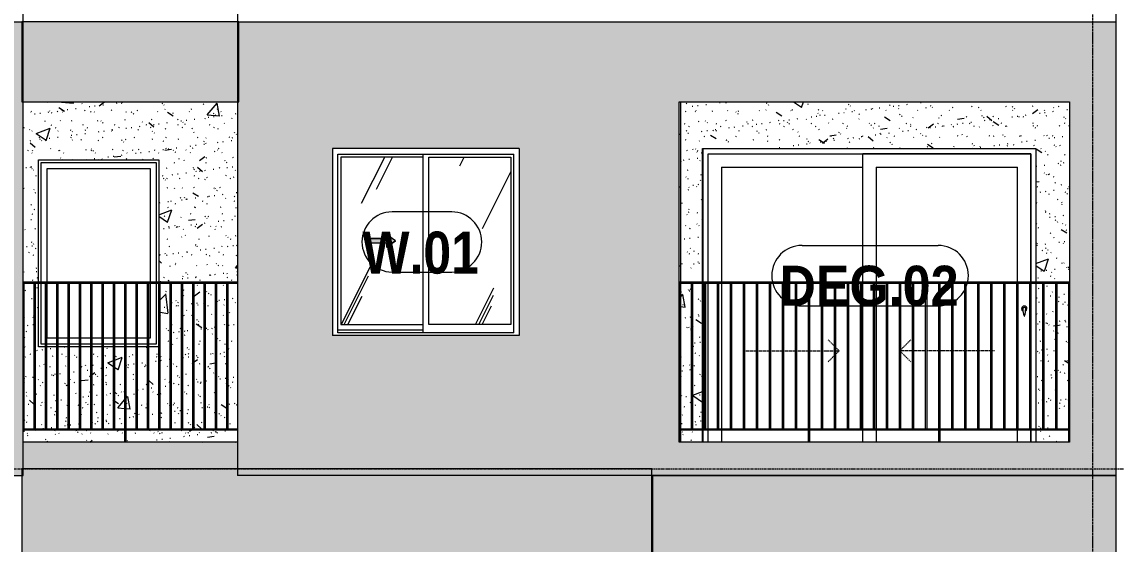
# Model space of a CAD drawing. Header units: millimetres. Extents: x 9199 to 175431, y -4466 to 35300.
# Drawn here: x 111376 to 119576, y 5035 to 8950 of the extents above; entities that cross this region are included whole.
import ezdxf

# ---------------------------------------------------------------- set-up
doc = ezdxf.new("R2010")
doc.units = ezdxf.units.MM
for name, pattern in [('1 NÉT CALL OUT', [6, 3, -3]), ('Centre', [31.75, 6.35, -4.7625, 15.875, -4.7625]), ('Dash', [6, 3, -3]), ('Grid Line', [22.225, 12.7, -3.175, 3.175, -3.175])]:
    doc.linetypes.add(name, pattern=pattern)
for name, color, linetype, lineweight in [('0-2', 250, 'Continuous', 5), ('A-DETL-GENF', 92, 'Continuous', 9), ('A-DETL-GENF-1', 92, '1 NÉT CALL OUT', 9), ('A-DOOR', 31, 'Continuous', 9), ('A-DOOR-FRAM', 31, 'Continuous', 9), ('A-DOOR-HDLN', 31, 'Dash', 18), ('A-DOOR-IDEN', 31, 'Continuous', 9), ('A-FLOR-HRAL', 11, 'Continuous', 9), ('A-FLOR-HRAL-1', 253, 'Continuous', 9), ('A-FLOR-LEVL-2', 51, 'Centre', 9), ('A-GLAZ', 151, 'Continuous', 9), ('A-GLAZ-1', 253, 'Continuous', 9), ('A-GLAZ-2', 7, 'Continuous', 9), ('A-GLAZ-3', 7, '1 NÉT CALL OUT', 9), ('A-GLAZ-IDEN', 152, 'Continuous', 9), ('A-WALL', 113, 'Continuous', 9), ('A-WALL-PATT-1', 9, 'Continuous', 9), ('A-WALL-PATT-2', 111, 'Continuous', 5), ('I-WALL', 2, 'Continuous', 9), ('I-WALL-1', 7, 'Continuous', 9), ('S-COLS-1', 7, 'Continuous', 9), ('S-GRID-1', 1, 'Grid Line', 9)]:
    doc.layers.add(name, color=color, linetype=linetype, lineweight=lineweight)
doc.styles.add('Arial_B_1', font='arialbd.ttf', dxfattribs={"width": 0.85, "height": 315})
doc.styles.add('Arial_B_2', font='arialbd.ttf', dxfattribs={"width": 0.9, "height": 300})
pattern_1 = [(50, (-51555.6, 1200), (1093.104, -95.634), [114.3, -1257.3]), (355, (-51555.6, 1200), (-211.46, 1146.34), [91.44, -1005.84]), (100.451, (-51464.5, 1192), (881.656, 1050.7), [97.14, -1068.54]), (46.184, (-51555.6, 1504.8), (1626.475, -252.26), [171.45, -1885.95]), (96.636, (-51420, 1483.8), (1424.42, 1484.57), [145.71, -1602.81]), (351.184, (-51555.6, 1504.8), (1424.43, 1484.55), [137.16, -1508.76]), (21, (-51403.2, 1428.6), (909.686, -613.59), [114.3, -1257.3]), (326, (-51403.2, 1428.6), (370.81, 1105.13), [91.44, -1005.84]), (71.451, (-51327.4, 1377.5), (1280.503, 491.53), [97.14, -1068.54]), (37.5, (-51555.58, 1200), (18.531, 507.33), [50.292, -943.356, 50.292, -970.788, -1009.65]), (37.5, (-51555.58, 1200), (18.531, 507.33), [-2014.728, 50.292, -959.358]), (7.5, (-51555.6, 1200), (400.918, 601.084), [50.292, -531.876, 50.292, -920.496, -384.81]), (7.5, (-51555.6, 1200), (400.918, 601.084), [-1552.956, 50.292, -334.518]), (327.5, (-51895.43, 1200), (813.545, -34.374), [50.292, -330.708, 50.292, -1138.428, -1577.34]), (327.5, (-51895.43, 1200), (813.545, -34.374), [-1569.72, 50.292, -1527.048]), (317.5, (-52047.8, 1200), (888.775, 152.56), [50.292, -445.008, 50.292, -739.14, -1120.14]), (317.5, (-52047.8, 1200), (888.775, 152.56), [-1284.73, 50.29, -1069.85])]
pattern_2 = [(37.5, (-51555.58, 1200), (-4.7995, 146.8239), [5.029, -110.795, 5.029, -124.511, -123.825]), (37.5, (-51555.58, 1200), (-4.7995, 146.8239), [-245.364, 5.029, -118.796]), (7.5, (-51555.58, 1200), (134.8574, 215.0472), [5.029, -57.455, 5.029, -99.365, -40.005]), (7.5, (-51555.58, 1200), (134.8574, 215.0472), [-166.878, 5.029, -34.976]), (327.5, (-51649.3, 1200), (237.29776, 0.4316), [5.029, -33.071, 5.029, -132.131, -179.07]), (327.5, (-51649.3, 1200), (237.29776, 0.4316), [-175.26, 5.029, -174.041]), (317.5, (-51649.3, 1200), (229.067, 66.8792), [5.029, -14.021, 5.029, -84.887, -102.87]), (317.5, (-51649.3, 1200), (229.067, 66.8792), [-108.966, 5.029, -97.841])]
pattern_3 = [(63.435, (-49765.3, 1304.34), (-0.001, 1524), [532.46, -2875.3]), (63.435, (-51289.3, 1304.34), (-0.001, 1524), [532.46, -2875.3]), (63.435, (-49035.8, 1598.8), (-0.001, 1524), [532.46, -2875.3]), (63.435, (-50559.8, 1598.8), (-0.001, 1524), [532.46, -2875.3]), (63.435, (-49146.2, 1494.84), (-0.001, 1524), [532.46, -2875.3]), (63.435, (-50670.2, 1494.84), (-0.001, 1524), [532.46, -2875.3]), (63.435, (-49258.75, 2090.1), (-0.001, 1524), [258.8, -3148.97]), (63.435, (-50782.75, 2090.1), (-0.001, 1524), [258.8, -3148.97]), (63.435, (-49332.36, 1997.95), (-0.001, 1524), [532.46, -2875.3]), (63.435, (-50856.36, 1997.95), (-0.001, 1524), [532.46, -2875.3]), (63.435, (-49319.4, 2064.1), (-0.001, 1524), [532.46, -2875.3]), (63.435, (-50843.4, 2064.1), (-0.001, 1524), [532.46, -2875.3]), (63.435, (-49934.2, 1773.94), (-0.001, 1524), [532.46, -2875.3]), (63.435, (-51458.2, 1773.94), (-0.001, 1524), [532.46, -2875.3]), (63.435, (-49921.24, 1851.9), (-0.001, 1524), [532.46, -2875.3]), (63.435, (-51445.24, 1851.9), (-0.001, 1524), [532.46, -2875.3]), (63.435, (-49917.74, 1908.1), (-0.001, 1524), [532.46, -2875.3]), (63.435, (-51441.74, 1908.1), (-0.001, 1524), [532.46, -2875.3])]

# ---------------------------------------------------------------- blocks, each defined once
blk = doc.blocks.new('NCV_TKTC_KET CAU_rvt-2-TKCS_MẶT ĐỨNG HƯỚNG TÂY')
at = {"layer": 'S-COLS-1'}
blk.add_line((-61911.9, 8350.1), (-61911.9, 5800), dxfattribs=at)
blk = doc.blocks.new('M_Fixed - 900 x 1400-901190-TKCS_MẶT ĐỨNG HƯỚNG TÂY')
at = {"layer": 'A-GLAZ-2'}
for p, q in [((-69617.9, 7000), (-69617.9, 7896)), ((-69617.9, 7896), (-68755.9, 7896)), ((-68755.9, 7896), (-68755.9, 7000)), ((-69573.9, 7000), (-69573.9, 7852)), ((-69573.9, 7852), (-68799.9, 7852)), ((-68799.9, 7852), (-68799.9, 7000)), ((-69617.9, 6534), (-69617.9, 6990)), ((-69573.9, 6578), (-69573.9, 6990)), ((-68799.9, 6990), (-68799.9, 6578)), ((-68755.9, 6990), (-68755.9, 6534)), ((-69500.5, 6578), (-69573.9, 6578)), ((-69415.6, 6578), (-69490.5, 6578)), ((-69330.7, 6578), (-69405.6, 6578)), ((-69245.7, 6578), (-69320.7, 6578)), ((-69160.8, 6578), (-69235.7, 6578)), ((-69075.8, 6578), (-69150.8, 6578)), ((-68990.9, 6578), (-69065.8, 6578)), ((-68906, 6578), (-68980.9, 6578)), ((-68821, 6578), (-68896, 6578)), ((-68799.9, 6578), (-68811, 6578)), ((-69585.5, 6534), (-69617.9, 6534)), ((-69500.5, 6534), (-69575.5, 6534)), ((-69415.6, 6534), (-69490.5, 6534)), ((-69330.7, 6534), (-69405.6, 6534)), ((-69245.7, 6534), (-69320.7, 6534)), ((-69160.8, 6534), (-69235.7, 6534)), ((-69075.8, 6534), (-69150.8, 6534)), ((-68990.9, 6534), (-69065.8, 6534)), ((-68906, 6534), (-68980.9, 6534)), ((-68821, 6534), (-68896, 6534)), ((-68755.9, 6534), (-68811, 6534))]:
    blk.add_line(p, q, dxfattribs=at)
blk = doc.blocks.new('Railing - 10mm-901206-TKCS_MẶT ĐỨNG HƯỚNG TÂY')
at = {"layer": 'A-FLOR-HRAL-1'}
for p, q in [((-68226.4, 5900), (-68226.4, 6990)), ((-68216.4, 5900), (-68216.4, 6990))]:
    blk.add_line(p, q, dxfattribs=at)
blk = doc.blocks.new('Railing - 50 x 10mm-901224-TKCS_MẶT ĐỨNG HƯỚNG TÂY')
at = {"layer": 'A-FLOR-HRAL-1'}
for p, q in [((-68990.9, 5800), (-68990.9, 6990)), ((-68980.9, 6990), (-68990.9, 6990)), ((-68980.9, 5800), (-68980.9, 6990))]:
    blk.add_line(p, q, dxfattribs=at)
blk = doc.blocks.new('Railing - 10mm-V147-TKCS_MẶT ĐỨNG HƯỚNG TÂY')
at = {"layer": 'A-FLOR-HRAL-1'}
blk.add_line((-69745.352937, 5900), (-69745.352937, 6990), dxfattribs=at)
blk = doc.blocks.new('Railing - Railing-883693-TKCS_MẶT ĐỨNG HƯỚNG TÂY')
at = {"layer": 'A-FLOR-HRAL-1'}
for p, q in [((-69751.9, 5900), (-68146.9, 5900)), ((-68146.9, 5890), (-69751.9, 5890))]:
    blk.add_line(p, q, dxfattribs=at)
for name, p in [('Railing - 10mm-V147-TKCS_MẶT ĐỨNG HƯỚNG TÂY', (0, 0)), ('Railing - 10mm-901206-TKCS_MẶT ĐỨNG HƯỚNG TÂY', (-1444, 0)), ('Railing - 10mm-901206-TKCS_MẶT ĐỨNG HƯỚNG TÂY', (-1359, 0)), ('Railing - 10mm-901206-TKCS_MẶT ĐỨNG HƯỚNG TÂY', (-1274.1, 0)), ('Railing - 10mm-901206-TKCS_MẶT ĐỨNG HƯỚNG TÂY', (-1189.2, 0)), ('Railing - 10mm-901206-TKCS_MẶT ĐỨNG HƯỚNG TÂY', (-1104.2, 0)), ('Railing - 10mm-901206-TKCS_MẶT ĐỨNG HƯỚNG TÂY', (-1019.3, 0)), ('Railing - 10mm-901206-TKCS_MẶT ĐỨNG HƯỚNG TÂY', (-934.3, 0)), ('Railing - 10mm-901206-TKCS_MẶT ĐỨNG HƯỚNG TÂY', (-849.4, 0)), ('Railing - 50 x 10mm-901224-TKCS_MẶT ĐỨNG HƯỚNG TÂY', (0, 0)), ('Railing - 10mm-901206-TKCS_MẶT ĐỨNG HƯỚNG TÂY', (-679.5, 0)), ('Railing - 10mm-901206-TKCS_MẶT ĐỨNG HƯỚNG TÂY', (-594.6, 0)), ('Railing - 10mm-901206-TKCS_MẶT ĐỨNG HƯỚNG TÂY', (-509.6, 0)), ('Railing - 10mm-901206-TKCS_MẶT ĐỨNG HƯỚNG TÂY', (-424.7, 0)), ('Railing - 10mm-901206-TKCS_MẶT ĐỨNG HƯỚNG TÂY', (-339.8, 0)), ('Railing - 10mm-901206-TKCS_MẶT ĐỨNG HƯỚNG TÂY', (-254.8, 0)), ('Railing - 10mm-901206-TKCS_MẶT ĐỨNG HƯỚNG TÂY', (-169.9, 0)), ('Railing - 10mm-901206-TKCS_MẶT ĐỨNG HƯỚNG TÂY', (-84.9, 0)), ('Railing - 10mm-901206-TKCS_MẶT ĐỨNG HƯỚNG TÂY', (0, 0))]:
    blk.add_blockref(name, p)
blk = doc.blocks.new('Top Rail Type - Top Rail_Internal_-883694-TKCS_MẶT ĐỨNG HƯỚNG TÂY')
at = {"layer": 'A-FLOR-HRAL-1'}
for p, q in [((-68146.9, 7000), (-69751.9, 7000)), ((-68146.9, 6990), (-69751.9, 6990))]:
    blk.add_line(p, q, dxfattribs=at)
blk = doc.blocks.new('NCV_TKTC_TANG 2_rvt-2-TKCS_MẶT ĐỨNG HƯỚNG TÂY')
at = {"layer": 'A-WALL-PATT-1'}
h = blk.add_hatch(dxfattribs=at)
h.set_pattern_fill('FP_19', color=256, style=0, pattern_type=2)
h.set_pattern_definition(pattern_1)
h.paths.add_polyline_path([(-69751.9, 5800), (-68990.9, 5800), (-68990.9, 5890), (-69751.9, 5890), (-69751.9, 5831.2)])
h.paths.add_polyline_path([(-68980.9, 5800), (-68146.9, 5800), (-68146.9, 5890), (-68980.9, 5890)])
h.paths.add_polyline_path([(-69490.5, 5900), (-69415.6, 5900), (-69415.6, 6515), (-69490.5, 6515)])
h.paths.add_polyline_path([(-69065.8, 5900), (-68990.9, 5900), (-68990.9, 6515), (-69065.8, 6515), (-69065.8, 6234.7)])
h.paths.add_polyline_path([(-68980.9, 5900), (-68906, 5900), (-68906, 6515), (-68980.9, 6515), (-68980.9, 6307.1)])
h.paths.add_polyline_path([(-68896, 5900), (-68821, 5900), (-68821, 6515), (-68896, 6515), (-68896, 6379.5)])
h.paths.add_polyline_path([(-69075.8, 5900), (-69075.8, 6515), (-69150.8, 6515), (-69150.8, 5900), (-69119.9, 5900)])
h.paths.add_polyline_path([(-68736.1, 5900), (-68736.9, 6515), (-68811, 6515), (-68811, 5900)])
h.paths.add_polyline_path([(-68726.1, 5900), (-68651.1, 5900), (-68651.1, 6990), (-68726.1, 6990), (-68726.1, 6499.1)])
h.paths.add_polyline_path([(-68641.1, 5900), (-68566.2, 5900), (-68566.2, 6990), (-68641.1, 6990), (-68641.1, 6374.5)])
h.paths.add_polyline_path([(-68481.3, 5900), (-68481.3, 6990), (-68556.2, 6990), (-68556.2, 5900)])
h.paths.add_polyline_path([(-69500.5, 5900), (-69500.5, 6515), (-69575.5, 6515), (-69575.5, 5900)])
h.paths.add_polyline_path([(-68471.3, 5900), (-68396.3, 5900), (-68396.3, 6990), (-68471.3, 6990), (-68471.3, 6125.5)])
h.paths.add_polyline_path([(-69745.4, 5900), (-69670.4, 5900), (-69670.4, 6990), (-69745.4, 6990), (-69745.4, 5950.5)])
h.paths.add_polyline_path([(-69585.5, 5900), (-69585.5, 6515), (-69636.9, 6515), (-69636.9, 6990), (-69660.4, 6990), (-69660.4, 5900)])
h.paths.add_polyline_path([(-68386.3, 5900), (-68311.4, 5900), (-68311.4, 6990), (-68386.3, 6990), (-68386.3, 6000.9)])
h.paths.add_polyline_path([(-69235.7, 5900), (-69160.8, 5900), (-69160.8, 6515), (-69235.7, 6515), (-69235.7, 6089.9)])
h.paths.add_polyline_path([(-69245.7, 5900), (-69245.7, 6515), (-69320.7, 6515), (-69320.7, 5900)])
h.paths.add_polyline_path([(-69330.7, 5900), (-69330.7, 6515), (-69405.6, 6515), (-69405.6, 5900)])
h.paths.add_polyline_path([(-68146.9, 5900), (-68146.9, 6990), (-68216.4, 6990), (-68216.4, 5900), (-68212.1, 5900)])
h.paths.add_polyline_path([(-68301.4, 5900), (-68226.4, 5900), (-68226.4, 6990), (-68301.4, 6990), (-68301.4, 6242.9)])
h.paths.add_polyline_path([(-68736.9, 7000), (-68146.9, 7000), (-68146.9, 8350), (-69751.9, 8350), (-69751.9, 7000), (-69636.9, 7000), (-69636.9, 7915), (-68736.9, 7915), (-68736.9, 7812.4)])
h = blk.add_hatch(dxfattribs=at)
h.set_pattern_fill('FP_20', color=256, style=0, pattern_type=2)
h.set_pattern_definition(pattern_2)
h.paths.add_polyline_path([(-69751.9, 5800), (-68990.9, 5800), (-68990.9, 5890), (-69751.9, 5890), (-69751.9, 5831.2)])
h.paths.add_polyline_path([(-68980.9, 5800), (-68146.9, 5800), (-68146.9, 5890), (-68980.9, 5890)])
h.paths.add_polyline_path([(-69490.5, 5900), (-69415.6, 5900), (-69415.6, 6515), (-69490.5, 6515)])
h.paths.add_polyline_path([(-69065.8, 5900), (-68990.9, 5900), (-68990.9, 6515), (-69065.8, 6515), (-69065.8, 6234.7)])
h.paths.add_polyline_path([(-68980.9, 5900), (-68906, 5900), (-68906, 6515), (-68980.9, 6515), (-68980.9, 6307.1)])
h.paths.add_polyline_path([(-68896, 5900), (-68821, 5900), (-68821, 6515), (-68896, 6515), (-68896, 6379.5)])
h.paths.add_polyline_path([(-69075.8, 5900), (-69075.8, 6515), (-69150.8, 6515), (-69150.8, 5900), (-69119.9, 5900)])
h.paths.add_polyline_path([(-68736.1, 5900), (-68736.9, 6515), (-68811, 6515), (-68811, 5900)])
h.paths.add_polyline_path([(-68726.1, 5900), (-68651.1, 5900), (-68651.1, 6990), (-68726.1, 6990), (-68726.1, 6499.1)])
h.paths.add_polyline_path([(-68641.1, 5900), (-68566.2, 5900), (-68566.2, 6990), (-68641.1, 6990), (-68641.1, 6374.5)])
h.paths.add_polyline_path([(-68481.3, 5900), (-68481.3, 6990), (-68556.2, 6990), (-68556.2, 5900)])
h.paths.add_polyline_path([(-69500.5, 5900), (-69500.5, 6515), (-69575.5, 6515), (-69575.5, 5900)])
h.paths.add_polyline_path([(-68471.3, 5900), (-68396.3, 5900), (-68396.3, 6990), (-68471.3, 6990), (-68471.3, 6125.5)])
h.paths.add_polyline_path([(-69745.4, 5900), (-69670.4, 5900), (-69670.4, 6990), (-69745.4, 6990), (-69745.4, 5950.5)])
h.paths.add_polyline_path([(-69585.5, 5900), (-69585.5, 6515), (-69636.9, 6515), (-69636.9, 6990), (-69660.4, 6990), (-69660.4, 5900)])
h.paths.add_polyline_path([(-68386.3, 5900), (-68311.4, 5900), (-68311.4, 6990), (-68386.3, 6990), (-68386.3, 6000.9)])
h.paths.add_polyline_path([(-69235.7, 5900), (-69160.8, 5900), (-69160.8, 6515), (-69235.7, 6515), (-69235.7, 6089.9)])
h.paths.add_polyline_path([(-69245.7, 5900), (-69245.7, 6515), (-69320.7, 6515), (-69320.7, 5900)])
h.paths.add_polyline_path([(-69330.7, 5900), (-69330.7, 6515), (-69405.6, 6515), (-69405.6, 5900)])
h.paths.add_polyline_path([(-68146.9, 5900), (-68146.9, 6990), (-68216.4, 6990), (-68216.4, 5900), (-68212.1, 5900)])
h.paths.add_polyline_path([(-68301.4, 5900), (-68226.4, 5900), (-68226.4, 6990), (-68301.4, 6990), (-68301.4, 6242.9)])
h.paths.add_polyline_path([(-68736.9, 7000), (-68146.9, 7000), (-68146.9, 8350), (-69751.9, 8350), (-69751.9, 7000), (-69636.9, 7000), (-69636.9, 7915), (-68736.9, 7915), (-68736.9, 7812.4)])
h = blk.add_hatch(dxfattribs=at)
h.set_pattern_fill('FP_19', color=256, style=0, pattern_type=2)
h.set_pattern_definition(pattern_1)
h.paths.add_polyline_path([(-64826.9, 5800), (-64827.4, 5890), (-64831.3, 5890), (-64831.3, 5800), (-64827.1, 5800)])
h.paths.add_polyline_path([(-64831.3, 5900), (-64826.9, 5900), (-64826.9, 6990), (-64831.3, 6990), (-64831.3, 6716.4)])
h.paths.add_polyline_path([(-64835.3, 7000), (-64826.9, 7000), (-64826.9, 8350), (-64835.3, 8350), (-64835.3, 7264.4)])
h = blk.add_hatch(dxfattribs=at)
h.set_pattern_fill('FP_20', color=256, style=0, pattern_type=2)
h.set_pattern_definition(pattern_2)
h.paths.add_polyline_path([(-64826.9, 5800), (-64827.4, 5890), (-64831.3, 5890), (-64831.3, 5800), (-64827.1, 5800)])
h.paths.add_polyline_path([(-64831.3, 5900), (-64826.9, 5900), (-64826.9, 6990), (-64831.3, 6990), (-64831.3, 6716.4)])
h.paths.add_polyline_path([(-64835.3, 7000), (-64826.9, 7000), (-64826.9, 8350), (-64835.3, 8350), (-64835.3, 7264.4)])
h = blk.add_hatch(dxfattribs=at)
h.set_pattern_fill('FP_19', color=256, style=0, pattern_type=2)
h.set_pattern_definition(pattern_1)
h.paths.add_polyline_path([(-64816.4, 5800), (-64662.4, 5800), (-64662.4, 5890), (-64826.9, 5890), (-64826.9, 5800), (-64821.9, 5800)])
h.paths.add_polyline_path([(-62162.4, 5800), (-61916.9, 5800), (-61916.9, 5890), (-62162.4, 5890)])
h.paths.add_polyline_path([(-64809.4, 5900), (-64743.9, 5900), (-64743.9, 6990), (-64826.9, 6990), (-64826.9, 5900), (-64811.9, 5900)])
h.paths.add_polyline_path([(-62162.4, 5900), (-62111.9, 5900), (-62111.9, 6990), (-62162.4, 6990), (-62162.4, 6716.4)])
h.paths.add_polyline_path([(-62101.9, 5900), (-62014.4, 5900), (-62014.4, 6990), (-62101.9, 6990), (-62101.9, 6716.4)])
h.paths.add_polyline_path([(-64733.9, 5900), (-64662.4, 5900), (-64662.4, 6990), (-64733.9, 6990), (-64733.9, 5926.8)])
h.paths.add_polyline_path([(-61916.9, 5900), (-61916.9, 6990), (-62004.4, 6990), (-62004.4, 5900)])
h.paths.add_polyline_path([(-64826.9, 7000), (-64662.4, 7000), (-64662.4, 8000), (-62162.4, 8000), (-62162.4, 7000), (-61911.9, 7000), (-61911.9, 8350), (-64826.9, 8350), (-64826.9, 7264.4)])
h = blk.add_hatch(dxfattribs=at)
h.set_pattern_fill('FP_20', color=256, style=0, pattern_type=2)
h.set_pattern_definition(pattern_2)
h.paths.add_polyline_path([(-64816.4, 5800), (-64662.4, 5800), (-64662.4, 5890), (-64826.9, 5890), (-64826.9, 5800), (-64821.9, 5800)])
h.paths.add_polyline_path([(-62162.4, 5800), (-61916.9, 5800), (-61916.9, 5890), (-62162.4, 5890)])
h.paths.add_polyline_path([(-64809.4, 5900), (-64743.9, 5900), (-64743.9, 6990), (-64826.9, 6990), (-64826.9, 5900), (-64811.9, 5900)])
h.paths.add_polyline_path([(-62162.4, 5900), (-62111.9, 5900), (-62111.9, 6990), (-62162.4, 6990), (-62162.4, 6716.4)])
h.paths.add_polyline_path([(-62101.9, 5900), (-62014.4, 5900), (-62014.4, 6990), (-62101.9, 6990), (-62101.9, 6716.4)])
h.paths.add_polyline_path([(-64733.9, 5900), (-64662.4, 5900), (-64662.4, 6990), (-64733.9, 6990), (-64733.9, 5926.8)])
h.paths.add_polyline_path([(-61916.9, 5900), (-61916.9, 6990), (-62004.4, 6990), (-62004.4, 5900)])
h.paths.add_polyline_path([(-64826.9, 7000), (-64662.4, 7000), (-64662.4, 8000), (-62162.4, 8000), (-62162.4, 7000), (-61911.9, 7000), (-61911.9, 8350), (-64826.9, 8350), (-64826.9, 7264.4)])
at = {"layer": 'I-WALL-1'}
for p, q in [((-64826.9, 8350), (-64826.9, 7000)), ((-64662.4, 7000), (-64662.4, 8000)), ((-64662.4, 8000), (-62162.4, 8000)), ((-62162.4, 8000), (-62162.4, 7000)), ((-69636.9, 7000), (-69636.9, 7915)), ((-69636.9, 7915), (-68736.9, 7915)), ((-68736.9, 7915), (-68736.9, 7000)), ((-69636.9, 6515), (-69636.9, 6990)), ((-68736.9, 6990), (-68736.9, 6515)), ((-64826.9, 6990), (-64826.9, 5900)), ((-64662.4, 5900), (-64662.4, 6990)), ((-62162.4, 6990), (-62162.4, 5900)), ((-69585.5, 6515), (-69636.9, 6515)), ((-69500.5, 6515), (-69575.5, 6515)), ((-69415.6, 6515), (-69490.5, 6515)), ((-69330.7, 6515), (-69405.6, 6515)), ((-69245.7, 6515), (-69320.7, 6515)), ((-69160.8, 6515), (-69235.7, 6515)), ((-69075.8, 6515), (-69150.8, 6515)), ((-68990.9, 6515), (-69065.8, 6515)), ((-68906, 6515), (-68980.9, 6515)), ((-68821, 6515), (-68896, 6515)), ((-68736.9, 6515), (-68811, 6515)), ((-64826.9, 5890), (-64826.9, 5800)), ((-64662.4, 5800), (-64662.4, 5890)), ((-62162.4, 5890), (-62162.4, 5800))]:
    blk.add_line(p, q, dxfattribs=at)
at = {"layer": 'A-FLOR-HRAL-1'}
for name in ['Top Rail Type - Top Rail_Internal_-883694-TKCS_MẶT ĐỨNG HƯỚNG TÂY', 'Railing - Railing-883693-TKCS_MẶT ĐỨNG HƯỚNG TÂY']:
    blk.add_blockref(name, (0, 0), dxfattribs=at)
at = {"layer": 'A-GLAZ-1'}
blk.add_blockref('M_Fixed - 900 x 1400-901190-TKCS_MẶT ĐỨNG HƯỚNG TÂY', (0, 0), dxfattribs=at)
blk = doc.blocks.new('1_FAMILY RVT - W01-WxH 1400x1400xmm-V153-TKCS_MẶT ĐỨNG HƯỚNG TÂY')
at = {"layer": 'A-DETL-GENF-1'}
blk.add_hatch(color=256, dxfattribs=at).paths.add_polyline_path([(-67030.8, 7262.1), (-66963.1, 7309.5), (-67030.8, 7357), (-67030.8, 7326.5), (-67166.3, 7326.5), (-67166.3, 7292.6), (-67030.8, 7292.6)])
at = {"layer": 'A-GLAZ'}
h = blk.add_hatch(dxfattribs=at)
h.set_pattern_fill('FP_18', color=256, style=0, pattern_type=2)
h.set_pattern_definition(pattern_3)
h.paths.add_polyline_path([(-66757.5, 6682.5), (-66757.5, 7936.5), (-67371.8, 7936.5), (-67371.8, 6682.5)])
h.paths.add_polyline_path([(-67030.8, 7262.1), (-67030.8, 7292.6), (-67166.3, 7292.6), (-67166.3, 7326.5), (-67030.8, 7326.5), (-67030.8, 7357), (-66963.1, 7309.5), (-66987.3, 7292.6)])
h = blk.add_hatch(dxfattribs=at)
h.set_pattern_fill('FP_18', color=256, style=0, pattern_type=2)
h.set_pattern_definition(pattern_3)
h.paths.add_polyline_path([(-66098.8, 6682.5), (-66098.8, 7936.5), (-66713.1, 7936.5), (-66713.1, 6682.5)])
at = {"layer": 'A-DETL-GENF'}
for p, q in [((-67166.3, 7326.5), (-67166.3, 7292.6)), ((-67166.3, 7326.5), (-67030.8, 7326.5)), ((-67030.8, 7326.5), (-67166.3, 7326.5)), ((-67166.3, 7326.5), (-67166.3, 7292.6)), ((-67030.8, 7357), (-67030.8, 7326.5)), ((-66963.1, 7309.5), (-67030.8, 7357)), ((-66963.1, 7309.5), (-67030.8, 7357)), ((-67030.8, 7357), (-67030.8, 7326.5)), ((-66963.1, 7309.5), (-67030.8, 7262.1)), ((-67030.8, 7262.1), (-66963.1, 7309.5)), ((-67166.3, 7292.6), (-67030.8, 7292.6)), ((-67166.3, 7292.6), (-67030.8, 7292.6)), ((-67030.8, 7292.6), (-67030.8, 7262.1)), ((-67030.8, 7292.6), (-67030.8, 7262.1))]:
    blk.add_line(p, q, dxfattribs=at)
at = {"layer": 'A-GLAZ'}
for p, q in [((-66035.3, 8000), (-67435.3, 8000)), ((-67435.3, 8000), (-67435.3, 6600)), ((-67394.4, 7959.1), (-66076.2, 7959.1)), ((-67394.4, 6619), (-67394.4, 7959.1)), ((-66757.5, 7959.1), (-66757.5, 6619)), ((-66076.2, 6619), (-66076.2, 7959.1)), ((-66035.3, 8000), (-66035.3, 6600)), ((-67371.8, 7936.5), (-67371.8, 6682.5)), ((-66757.5, 7936.5), (-67371.8, 7936.5)), ((-66713.1, 6682.5), (-66713.1, 7936.5)), ((-66713.1, 7936.5), (-66098.8, 7936.5)), ((-66098.8, 7936.5), (-66098.8, 6682.5)), ((-67371.8, 6682.5), (-66757.5, 6682.5)), ((-66098.8, 6682.5), (-66713.1, 6682.5)), ((-66035.3, 6600), (-67435.3, 6600)), ((-66757.5, 6638.1), (-67394.4, 6638.1)), ((-66757.5, 6638.1), (-67394.4, 6638.1)), ((-66076.2, 6619), (-67394.4, 6619))]:
    blk.add_line(p, q, dxfattribs=at)
blk = doc.blocks.new('Railing - 10mm-1251313-TKCS_MẶT ĐỨNG HƯỚNG TÂY')
at = {"layer": 'A-FLOR-HRAL'}
for p, q in [((-70214.4, 2500), (-70214.4, 3590)), ((-70204.4, 2500), (-70204.4, 3590))]:
    blk.add_line(p, q, dxfattribs=at)
blk = doc.blocks.new('Railing - 50 x 10mm-V205-TKCS_MẶT ĐỨNG HƯỚNG TÂY')
at = {"layer": 'A-FLOR-HRAL'}
for p, q in [((-71091.4, 5800), (-71091.4, 6990)), ((-71081.4, 6990), (-71091.4, 6990)), ((-71081.4, 5800), (-71081.4, 6990))]:
    blk.add_line(p, q, dxfattribs=at)
blk = doc.blocks.new('Railing - 50 x 10mm-V206-TKCS_MẶT ĐỨNG HƯỚNG TÂY')
at = {"layer": 'A-FLOR-HRAL'}
for p in [(-70116.9, 5800), (-70111.9, 6990)]:
    blk.add_line(p, (-70116.9, 6990), dxfattribs=at)
blk = doc.blocks.new('Railing - 50 x 10mm-V208-TKCS_MẶT ĐỨNG HƯỚNG TÂY')
at = {"layer": 'A-FLOR-HRAL'}
for p, q in [((-64831.3, 6990), (-64835.3, 6990)), ((-64831.3, 5800), (-64831.3, 6990))]:
    blk.add_line(p, q, dxfattribs=at)
blk = doc.blocks.new('Railing - Railing-3231095-TKCS_MẶT ĐỨNG HƯỚNG TÂY')
at = {"layer": 'A-FLOR-HRAL'}
for p, q in [((-64835.3, 5900), (-61911.9, 5900)), ((-61911.9, 5890), (-64835.3, 5890))]:
    blk.add_line(p, q, dxfattribs=at)
for name, p in [('Railing - 50 x 10mm-V208-TKCS_MẶT ĐỨNG HƯỚNG TÂY', (0, 0)), ('Railing - 10mm-1251313-TKCS_MẶT ĐỨNG HƯỚNG TÂY', (5470.5, 3400)), ('Railing - 10mm-1251313-TKCS_MẶT ĐỨNG HƯỚNG TÂY', (5568, 3400)), ('Railing - 10mm-1251313-TKCS_MẶT ĐỨNG HƯỚNG TÂY', (5665.5, 3400)), ('Railing - 10mm-1251313-TKCS_MẶT ĐỨNG HƯỚNG TÂY', (5763, 3400)), ('Railing - 10mm-1251313-TKCS_MẶT ĐỨNG HƯỚNG TÂY', (5860.4, 3400)), ('Railing - 10mm-1251313-TKCS_MẶT ĐỨNG HƯỚNG TÂY', (5957.9, 3400)), ('Railing - 10mm-1251313-TKCS_MẶT ĐỨNG HƯỚNG TÂY', (6055.4, 3400)), ('Railing - 10mm-1251313-TKCS_MẶT ĐỨNG HƯỚNG TÂY', (6152.9, 3400)), ('Railing - 10mm-1251313-TKCS_MẶT ĐỨNG HƯỚNG TÂY', (6250.4, 3400)), ('Railing - 50 x 10mm-V205-TKCS_MẶT ĐỨNG HƯỚNG TÂY', (7224.9, 0)), ('Railing - 10mm-1251313-TKCS_MẶT ĐỨNG HƯỚNG TÂY', (6445.3, 3400)), ('Railing - 10mm-1251313-TKCS_MẶT ĐỨNG HƯỚNG TÂY', (6542.8, 3400)), ('Railing - 10mm-1251313-TKCS_MẶT ĐỨNG HƯỚNG TÂY', (6640.3, 3400)), ('Railing - 10mm-1251313-TKCS_MẶT ĐỨNG HƯỚNG TÂY', (6737.8, 3400)), ('Railing - 10mm-1251313-TKCS_MẶT ĐỨNG HƯỚNG TÂY', (6835.2, 3400)), ('Railing - 10mm-1251313-TKCS_MẶT ĐỨNG HƯỚNG TÂY', (6932.7, 3400)), ('Railing - 10mm-1251313-TKCS_MẶT ĐỨNG HƯỚNG TÂY', (7030.2, 3400)), ('Railing - 10mm-1251313-TKCS_MẶT ĐỨNG HƯỚNG TÂY', (7127.7, 3400)), ('Railing - 10mm-1251313-TKCS_MẶT ĐỨNG HƯỚNG TÂY', (7225.2, 3400)), ('Railing - 50 x 10mm-V205-TKCS_MẶT ĐỨNG HƯỚNG TÂY', (8199.7, 0)), ('Railing - 10mm-1251313-TKCS_MẶT ĐỨNG HƯỚNG TÂY', (7420.1, 3400)), ('Railing - 10mm-1251313-TKCS_MẶT ĐỨNG HƯỚNG TÂY', (7517.6, 3400)), ('Railing - 10mm-1251313-TKCS_MẶT ĐỨNG HƯỚNG TÂY', (7615.1, 3400)), ('Railing - 10mm-1251313-TKCS_MẶT ĐỨNG HƯỚNG TÂY', (7712.6, 3400)), ('Railing - 10mm-1251313-TKCS_MẶT ĐỨNG HƯỚNG TÂY', (7810, 3400)), ('Railing - 10mm-1251313-TKCS_MẶT ĐỨNG HƯỚNG TÂY', (7907.5, 3400)), ('Railing - 10mm-1251313-TKCS_MẶT ĐỨNG HƯỚNG TÂY', (8005, 3400)), ('Railing - 10mm-1251313-TKCS_MẶT ĐỨNG HƯỚNG TÂY', (8102.5, 3400)), ('Railing - 10mm-1251313-TKCS_MẶT ĐỨNG HƯỚNG TÂY', (8200, 3400)), ('Railing - 50 x 10mm-V206-TKCS_MẶT ĐỨNG HƯỚNG TÂY', (8200, 0))]:
    blk.add_blockref(name, p)
blk = doc.blocks.new('Top Rail Type - Top Rail_Internal_-3231098-TKCS_MẶT ĐỨNG HƯỚNG TÂY')
at = {"layer": 'A-FLOR-HRAL'}
for p, q in [((-61911.9, 7000), (-64835.3, 7000)), ((-61911.9, 6990), (-64835.3, 6990))]:
    blk.add_line(p, q, dxfattribs=at)
blk = doc.blocks.new('DEG_02-DEG_03 - DEG_02-2500x2400mm-CỬA ĐI 02 CÁNH TRƯỢT-V214-TKCS_MẶT ĐỨNG HƯỚNG TÂY')
at = {"layer": 'A-DOOR'}
for p, q in [((-62200.3, 7960), (-63460.3, 7960)), ((-63460.3, 7000), (-63460.3, 7960)), ((-62200.3, 7960), (-62200.3, 7000)), ((-64520.3, 7860), (-64520.3, 7000)), ((-64520.3, 7860), (-63460.3, 7860)), ((-63360.3, 7860), (-63360.3, 7000)), ((-63360.3, 7860), (-62300.3, 7860)), ((-62300.3, 7000), (-62300.3, 7860)), ((-64520.3, 6990), (-64520.3, 5900)), ((-63460.3, 5900), (-63460.3, 6990)), ((-63360.3, 6990), (-63360.3, 5900)), ((-64520.3, 5890), (-64520.3, 5800)), ((-63460.3, 5800), (-63460.3, 5890)), ((-63360.3, 5890), (-63360.3, 5800)), ((-62300.3, 5800), (-62300.3, 5890)), ((-62200.3, 5890), (-62200.3, 5800))]:
    blk.add_line(p, q, dxfattribs=at)
at = {"layer": 'A-DOOR', "flags": 128}
blk.add_lwpolyline([(-62248.8, 6808.7), (-62248.8, 6808.7), (-62248.8, 6808.7), (-62248.8, 6808.7), (-62248.8, 6808.7), (-62248.9, 6808.7), (-62248.9, 6808.7), (-62248.9, 6808.7), (-62248.9, 6808.7), (-62248.9, 6808.7), (-62249, 6808.7), (-62249, 6808.7), (-62249, 6808.7), (-62249, 6808.7), (-62249.1, 6808.7), (-62249.1, 6808.7), (-62249.1, 6808.7), (-62249.2, 6808.7), (-62249.2, 6808.7), (-62249.3, 6808.7), (-62249.3, 6808.7), (-62249.4, 6808.7), (-62249.4, 6808.7), (-62249.5, 6808.7), (-62249.5, 6808.7), (-62249.6, 6808.7), (-62249.6, 6808.7), (-62249.7, 6808.7), (-62249.7, 6808.7), (-62249.8, 6808.7), (-62249.8, 6808.7), (-62249.9, 6808.7), (-62249.9, 6808.7), (-62250, 6808.7), (-62250.1, 6808.7), (-62250.1, 6808.7), (-62250.2, 6808.7), (-62250.2, 6808.7), (-62250.3, 6808.7), (-62250.4, 6808.7), (-62250.4, 6808.7), (-62250.5, 6808.7), (-62250.5, 6808.7), (-62250.6, 6808.7), (-62250.7, 6808.7), (-62250.7, 6808.7), (-62250.8, 6808.7), (-62250.8, 6808.7), (-62250.9, 6808.7), (-62250.9, 6808.7), (-62251, 6808.7), (-62251, 6808.7), (-62251.1, 6808.7), (-62251.1, 6808.7), (-62251.2, 6808.7), (-62251.2, 6808.7), (-62251.3, 6808.7), (-62251.3, 6808.7), (-62251.4, 6808.7), (-62251.4, 6808.7), (-62251.5, 6808.7), (-62251.5, 6808.7), (-62251.5, 6808.7), (-62251.6, 6808.7), (-62251.6, 6808.7), (-62251.6, 6808.7), (-62251.7, 6808.7), (-62251.7, 6808.7), (-62251.7, 6808.7), (-62251.7, 6808.7), (-62251.7, 6808.7), (-62251.8, 6808.7), (-62251.8, 6808.7), (-62251.8, 6808.7), (-62251.8, 6808.7), (-62251.8, 6808.7), (-62251.8, 6808.7)], dxfattribs=at)
at = {"layer": 'A-DOOR'}
for centre, radius, start, end in [((-62250.3, 6800), 20, 0, 180), ((-62251.8, 6799.2), 9.45, 90, 180), ((-62248.8, 6799.2), 9.45, 0, 90), ((-62250.3, 6800), 20, 180, 240), ((-62096.5, 6799.2), 164.8, 180, 199.13397), ((-62249.9, 6746), 2.34, 199.13397, 261.03098), ((-62250.7, 6746), 2.34, 278.96902, 340.86603), ((-62404.1, 6799.2), 164.8, 340.86603, 0), ((-62250.3, 6800), 20, 300, 0)]:
    blk.add_arc(centre, radius, start, end, dxfattribs=at)
at = {"layer": 'A-DOOR-FRAM'}
for p, q in [((-64660.3, 8000), (-64660.3, 7000)), ((-64620.3, 7000), (-64620.3, 7960)), ((-64620.3, 7960), (-62200.3, 7960)), ((-62200.3, 7000), (-62200.3, 7960)), ((-64660.3, 6990), (-64660.3, 5900)), ((-64620.3, 5900), (-64620.3, 6990)), ((-64660.3, 5890), (-64660.3, 5800)), ((-64620.3, 5800), (-64620.3, 5890)), ((-62200.3, 5800), (-62200.3, 5890))]:
    blk.add_line(p, q, dxfattribs=at)
at = {"layer": 'A-DOOR-HDLN'}
for p, q in [((-63671.6, 6518.2), (-63722.4, 6569.1)), ((-63174.2, 6493.1), (-63098.2, 6569.1)), ((-64343.9, 6484.2), (-64256.5, 6484.2)), ((-64246.5, 6484.2), (-64159, 6484.2)), ((-64149, 6484.2), (-64061.5, 6484.2)), ((-64051.5, 6484.2), (-63964, 6484.2)), ((-63954, 6484.2), (-63866.5, 6484.2)), ((-63856.5, 6484.2), (-63769.1, 6484.2)), ((-63759.1, 6484.2), (-63671.6, 6484.2)), ((-63637.6, 6484.2), (-63661.6, 6508.2)), ((-63637.6, 6484.2), (-63661.6, 6460.2)), ((-63661.6, 6484.2), (-63637.6, 6484.2)), ((-63086.7, 6484.2), (-63174.2, 6484.2)), ((-62989.2, 6484.2), (-63076.7, 6484.2)), ((-62891.7, 6484.2), (-62979.2, 6484.2)), ((-62794.3, 6484.2), (-62881.7, 6484.2)), ((-62696.8, 6484.2), (-62784.3, 6484.2)), ((-62599.3, 6484.2), (-62686.8, 6484.2)), ((-62501.8, 6484.2), (-62589.3, 6484.2)), ((-62473.1, 6484.2), (-62491.8, 6484.2)), ((-63671.6, 6450.2), (-63722.4, 6399.4)), ((-63174.2, 6475.3), (-63098.2, 6399.4))]:
    blk.add_line(p, q, dxfattribs=at)
blk = doc.blocks.new('SSA-WINDOW TAG - 10-2062020-TKCS_MẶT ĐỨNG HƯỚNG TÂY')
at = {"layer": 'A-GLAZ-IDEN'}
for p, q in [((-74740.8, 10925), (-75188.4, 10925)), ((-75188.4, 10475), (-74740.8, 10475))]:
    blk.add_line(p, q, dxfattribs=at)
for centre, start, end in [((-75188.4, 10700), 90, 270), ((-74740.8, 10700), 270, 90)]:
    blk.add_arc(centre, 225, start, end, dxfattribs=at)
blk = doc.blocks.new('STN_Door Tag - STN_Door Tag-1788670-TKCS_MẶT ĐỨNG HƯỚNG TÂY')
at = {"layer": 'A-DOOR-IDEN'}
for p, q in [((-35037.4, 2034.3), (-34017.3, 2034.3)), ((-35037.4, 1581.5), (-34017.3, 1581.5))]:
    blk.add_line(p, q, dxfattribs=at)
for centre, start, end in [((-35037.4, 1807.9), 90, 270), ((-34017.3, 1807.9), 270, 90)]:
    blk.add_arc(centre, 226.4, start, end, dxfattribs=at)

msp = doc.modelspace()

# ---------------------------------------------------------------- hatches: boundary and pattern name
at = {"layer": 'A-WALL-PATT-2'}
h = msp.add_hatch(color=256, dxfattribs=at)
h.paths.add_polyline_path([(107896.3, 5550), (111386.2, 5550), (111386.2, 8950), (107896.3, 8950), (107896.3, 5620.4)])
h.paths.add_polyline_path([(108101.3, 5800), (108101.3, 8350), (111026.3, 8350), (111026.3, 5800), (108843.7, 5800)])
for points in [[(111376.2, 8350), (113001.2, 8350), (113001.2, 8950), (111376.2, 8950), (111376.2, 8908.4)], [(112991.2, 5600), (112991.2, 5800), (111386.2, 5800), (111386.2, 5600)], [(112991.2, 4950), (113001.2, 4950), (113001.2, 5600), (111376.2, 5600), (111376.2, 4950)]]:
    msp.add_hatch(color=256, dxfattribs=at).paths.add_polyline_path(points)
h = msp.add_hatch(color=256, dxfattribs=at)
h.paths.add_polyline_path([(116102.9, 5550), (116102.9, 8950), (112991.2, 8950), (112991.2, 5550), (115192.8, 5550)])
h.paths.add_polyline_path([(115102.9, 6600), (113702.9, 6600), (113702.9, 8000), (115102.9, 8000), (115102.9, 6619)])
h = msp.add_hatch(color=256, dxfattribs=at)
h.paths.add_polyline_path([(119425.5, 5550), (119576.2, 5550), (119576.2, 8950), (116102.9, 8950), (116102.9, 5550), (117309.1, 5550)])
h.paths.add_polyline_path([(116302.9, 5800), (116302.9, 8350), (119226.7, 8350), (119226.7, 5800), (117309.1, 5800)])
h = msp.add_hatch(color=256, dxfattribs=at)
h.paths.add_polyline_path([(112991.2, 2200), (116097.3, 2200), (116097.3, 3290), (115102.9, 3290), (115102.9, 3200), (113702.9, 3200), (113702.9, 3290), (112991.2, 3290), (112991.2, 2332.4)])
h.paths.add_polyline_path([(115192.8, 3300), (116097.3, 3300), (116097.3, 4690), (112991.2, 4690), (112991.2, 3300), (113702.9, 3300), (113702.9, 4600), (115102.9, 4600), (115102.9, 3300)])
h.paths.add_polyline_path([(113076.4, 4700), (116097.3, 4700), (116097.3, 5600), (113001.2, 5600), (113001.2, 4950), (112991.2, 4950), (112991.2, 4700)])
h = msp.add_hatch(color=256, dxfattribs=at)
h.paths.add_polyline_path([(116250.9, 2200), (119576.2, 2200), (119576.2, 3290), (119226.7, 3290), (119226.7, 2450), (116302.9, 2450), (116302.9, 3290), (116102.9, 3290), (116102.9, 2200)])
h.paths.add_polyline_path([(116102.9, 3300), (116302.9, 3300), (116302.9, 4690), (116102.9, 4690), (116102.9, 3428.4)])
h.paths.add_polyline_path([(119576.2, 3300), (119576.2, 4690), (119226.7, 4690), (119226.7, 3300), (119425.5, 3300)])
h.paths.add_polyline_path([(119226.7, 4700), (119576.2, 4700), (119576.2, 5550), (116102.9, 5550), (116102.9, 4700), (116302.9, 4700), (116302.9, 4950), (119226.7, 4950)])

# ---------------------------------------------------------------- linework, layer by layer
at = {"layer": 'A-FLOR-LEVL-2'}
msp.add_line((96540.4, 5600), (171939.1, 5600), dxfattribs=at)
at = {"layer": 'A-WALL'}
for p, q in [((119576.2, 2200), (119576.2, 22550)), ((111386.2, 5550), (111386.2, 15750)), ((112991.2, 15750), (112991.2, 5550)), ((104591.2, 8950), (111386.2, 8950)), ((112991.2, 8950), (119576.2, 8950)), ((116302.9, 8350), (119226.7, 8350)), ((116302.9, 5800), (116302.9, 8350)), ((119226.7, 8350), (119226.7, 5800)), ((119226.7, 5800), (116302.9, 5800)), ((113001.2, 5600), (111376.2, 5600)), ((111376.2, 5600), (111376.2, 4950)), ((116097.3, 5600), (113001.2, 5600)), ((116097.3, 2200), (116097.3, 5600)), ((104601.2, 5550), (111386.2, 5550)), ((119576.2, 5550), (112991.2, 5550)), ((116102.9, 5550), (119576.2, 5550)), ((116102.9, 5550), (116102.9, 2200))]:
    msp.add_line(p, q, dxfattribs=at)
at = {"layer": 'I-WALL'}
for p, q in [((113001.2, 8950), (111376.2, 8950)), ((111376.2, 8950), (111376.2, 8350)), ((113001.2, 8350), (113001.2, 8950)), ((111376.2, 8350), (113001.2, 8350)), ((112991.2, 5800), (111386.2, 5800))]:
    msp.add_line(p, q, dxfattribs=at)
at = {"layer": 'S-GRID-1'}
msp.add_line((119401.2, 634.2), (119401.2, 30542.5), dxfattribs=at)

# ---------------------------------------------------------------- block references
at = {"layer": '0-2'}
for name in ['NCV_TKTC_KET CAU_rvt-2-TKCS_MẶT ĐỨNG HƯỚNG TÂY', 'NCV_TKTC_TANG 2_rvt-2-TKCS_MẶT ĐỨNG HƯỚNG TÂY']:
    msp.add_blockref(name, (181138.2, 0), dxfattribs=at)
at = {"layer": 'A-DOOR'}
msp.add_blockref('DEG_02-DEG_03 - DEG_02-2500x2400mm-CỬA ĐI 02 CÁNH TRƯỢT-V214-TKCS_MẶT ĐỨNG HƯỚNG TÂY', (181138.2, 0), dxfattribs=at)
at = {"layer": 'A-DOOR-IDEN'}
msp.add_blockref('STN_Door Tag - STN_Door Tag-1788670-TKCS_MẶT ĐỨNG HƯỚNG TÂY', (152259.8, 5239.9), dxfattribs=at)
at = {"layer": 'A-FLOR-HRAL'}
for name in ['Top Rail Type - Top Rail_Internal_-3231098-TKCS_MẶT ĐỨNG HƯỚNG TÂY', 'Railing - Railing-3231095-TKCS_MẶT ĐỨNG HƯỚNG TÂY']:
    msp.add_blockref(name, (181138.2, 0), dxfattribs=at)
at = {"layer": 'A-GLAZ-3'}
msp.add_blockref('1_FAMILY RVT - W01-WxH 1400x1400xmm-V153-TKCS_MẶT ĐỨNG HƯỚNG TÂY', (181138.2, 0), dxfattribs=at)
at = {"layer": 'A-GLAZ-IDEN'}
msp.add_blockref('SSA-WINDOW TAG - 10-2062020-TKCS_MẶT ĐỨNG HƯỚNG TÂY', (189338.2, -3400), dxfattribs=at)

# ---------------------------------------------------------------- texts
at = {"layer": 'A-DOOR-IDEN', "insert": (117724.8, 6970), "char_height": 300, "width": 1375.65, "attachment_point": 5, "line_spacing_factor": 0.936439, "style": 'Arial_B_2'}
msp.add_mtext('\\pt6.75,13.5,20.25,27,33.75,40.5,47.25,54,60.75,67.5,74.25,81,87.75,94.5,101.25,108,114.75,121.5,128.25,135,141.75,148.5,155.25,162,168.75,175.5,182.25,189,195.75,202.5,209.25,216;DEG.02', dxfattribs=at)
at = {"layer": 'A-GLAZ-IDEN', "insert": (114364.2, 7218.1), "char_height": 315, "width": 902.7, "attachment_point": 5, "line_spacing_factor": 0.936439, "style": 'Arial_B_1'}
msp.add_mtext('\\pt6.3756,12.7512,19.12365,25.49925,31.87485,38.25045,44.62605,50.9985,57.3741,63.7497,70.1253,76.5009,82.8765,89.24895,95.62455,102.00015,108.37575,114.75135,121.1238,127.4994,133.875,140.2506,146.6262,152.99865,159.37425,165.74985,172.12545,178.50105,184.8735,191.2491,197.6247,204.0003;W.01', dxfattribs=at)

doc.saveas('drawing.dxf')
